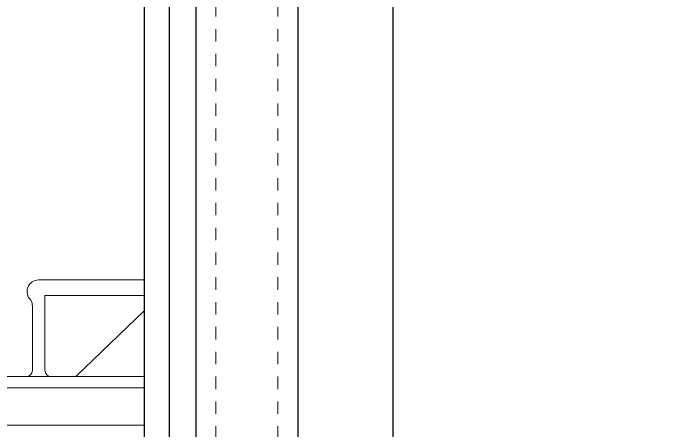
# Model space of a CAD drawing. Header units: inches. Extents: x -81.3 to -8.2, y 163 to 241.3.
# Drawn here: x -47.09 to -41.7, y 190.34 to 193.7 of the extents above; entities that cross this region are included whole.
import ezdxf

# ---------------------------------------------------------------- set-up
doc = ezdxf.new("R2010")
doc.units = ezdxf.units.IN
doc.header["$MEASUREMENT"] = 0
doc.linetypes.add('DASHED2', pattern=[0.375, 0.25, -0.125])
for name, color, linetype, lineweight in [('A2 Hatch', 8, 'Continuous', 9), ('DETAILS', 7, 'Continuous', 13), ('DIM', 3, 'Continuous', 13)]:
    doc.layers.add(name, color=color, linetype=linetype, lineweight=lineweight)
doc.styles.add('ARCTEXT', font='arctext.shx', dxfattribs={"width": 0.85})
doc.dimstyles.new('ARCTEXT1-4', dxfattribs={"dimtxt": 4, "dimasz": 2, "dimexe": 2, "dimexo": 2, "dimgap": 2, "dimtad": 1, "dimdec": 4, "dimzin": 3, "dimdsep": 46, "dimlunit": 4, "dimtxsty": 'ARCTEXT', "dimblk": 'ARCHTICK', "dimcen": 2, "dimaunit": 1, "dimadec": 0, "dimazin": 0, "dimtfac": 1, "dimtdec": 4, "dimtmove": 2, "dimatfit": 3, "dimldrblk": 'arrow', "dimfxl": 1, "dimtolj": 1, "dimtzin": 0, "dimarcsym": 0})

# ---------------------------------------------------------------- blocks, each defined once
blk = doc.blocks.new('_ArchTick')
at = {"color": 0, "linetype": 'ByBlock', "const_width": 0.15}
blk.add_lwpolyline([(-0.5, -0.5), (0.5, 0.5)], dxfattribs=at)
blk = doc.blocks.new('arrow')
at = {"layer": 'DIM'}
blk.add_hatch(color=253, dxfattribs=at).paths.add_polyline_path([(-2, 0.5), (-2, -0.5), (0, 0)])
at = {"layer": 'DIM', "lineweight": 9}
for points in [[(-2, 0.983), (-2, 0.5), (-2.469, 0.617)], [(0.374, 0.094), (0, 0)], [(0.374, -0.094), (0, 0)], [(-2, -0.983), (-2, -0.5), (-2.469, -0.617)]]:
    blk.add_lwpolyline(points, dxfattribs=at)
at = {"layer": 'DIM', "lineweight": 15}
blk.add_lwpolyline([(0, 0), (-2, -0.5), (-2, 0.5), (0, 0)], dxfattribs=at)

msp = doc.modelspace()

# ---------------------------------------------------------------- linework, layer by layer
at = {"color": 1}
for p, q in [((-46.0363, 194.2715), (-46.0363, 184.2799)), ((-45.8363, 194.0215), (-45.8363, 184.3477)), ((-45.6213, 193.7715), (-45.6213, 184.4206)), ((-44.8013, 193.7715), (-44.8013, 184.6987)), ((-44.0363, 193.7715), (-44.0363, 184.9582))]:
    msp.add_line(p, q, dxfattribs=at)
at = {"layer": 'A2 Hatch', "linetype": 'DASHED2', "ltscale": 0.15}
for p, q in [((-45.4613, 193.7715), (-45.4613, 184.4749)), ((-44.9613, 193.7715), (-44.9613, 184.6445))]:
    msp.add_line(p, q, dxfattribs=at)
at = {"layer": 'DETAILS', "color": 6, "lineweight": 20}
for p, q in [((-46.8863, 191.5508), (-46.0363, 191.5508)), ((-46.8363, 190.8215), (-46.8363, 191.4258)), ((-46.8363, 191.4258), (-46.0363, 191.4258)), ((-46.9363, 190.8215), (-46.9363, 191.3394)), ((-46.5863, 190.7715), (-46.0363, 191.3018)), ((-50.0363, 190.7715), (-46.0363, 190.7715)), ((-46.9863, 190.7715), (-47.5363, 190.7715)), ((-46.9863, 190.7715), (-46.7863, 190.7715)), ((-46.7863, 190.7715), (-46.5863, 190.7715)), ((-46.0363, 190.6815), (-50.0363, 190.6815)), ((-46.0363, 190.3815), (-50.0363, 190.3815))]:
    msp.add_line(p, q, dxfattribs=at)
for centre, radius, start, end in [((-46.8863, 191.4573), 0.0936, 90, 228.272), ((-47.0486, 191.3363), 0.1123, 1.5997, 27.0975), ((-46.9863, 190.8215), 0.05, 270, 0), ((-46.7863, 190.8215), 0.05, 180, 270)]:
    msp.add_arc(centre, radius, start, end, dxfattribs=at)

# ---------------------------------------------------------------- leaders
at = {"layer": 'DIM'}
msp.add_leader([(-44.0363, 209.3973), (-31.7176, 187.8876), (-30.7176, 187.8876)], dimstyle='ARCTEXT1-4', override={"dimasz": 0.5, "dimtad": 0}, dxfattribs=at)

doc.saveas('drawing.dxf')
